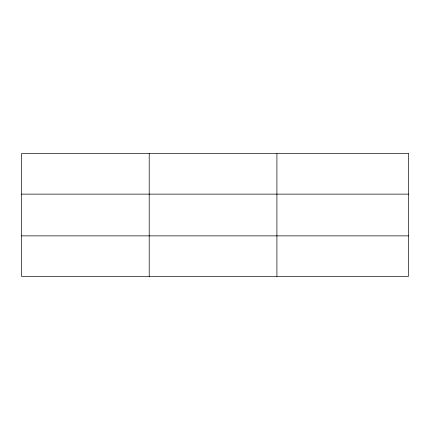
<?xml version="1.0" encoding="UTF-8"?>
<svg xmlns="http://www.w3.org/2000/svg" width="430" height="430" viewBox="0 0 430 430"><rect width="100%" height="100%" fill="white"/><g stroke="black" fill="none" stroke-linecap="round" stroke-linejoin="round"><path stroke-width="0.64" d="M149.21 276.388L149.21 153.612M276.92 276.388L276.92 153.612M21.5 194.129L408.5 194.129M21.5 235.871L408.5 235.871M408.5 153.612L408.5 276.388L21.5 276.388L21.5 153.612L408.5 153.612"/></g></svg>
